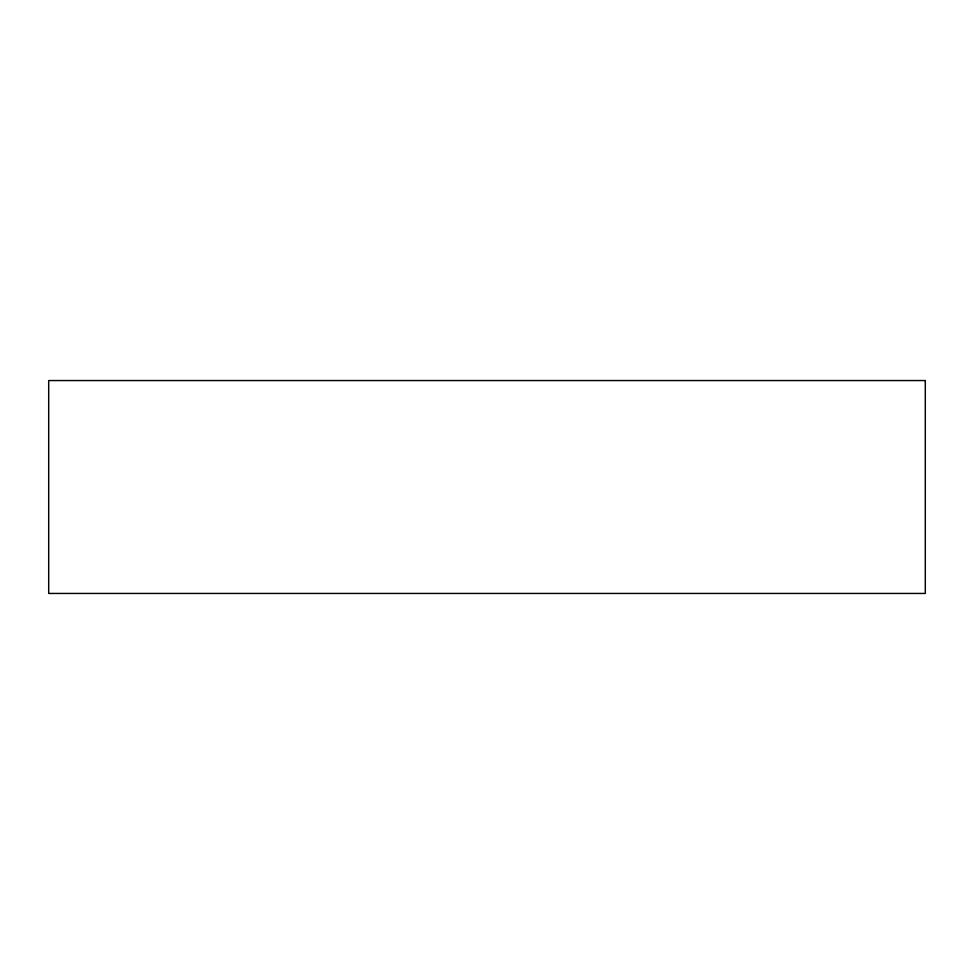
<?xml version="1.0" encoding="UTF-8"?>
<svg xmlns="http://www.w3.org/2000/svg" width="974" height="974" viewBox="0 0 974 974"><rect width="100%" height="100%" fill="white"/><g stroke="black" fill="none" stroke-linecap="round" stroke-linejoin="round"><path stroke-width="1.46" d="M925.3 380.554L48.7 380.554L48.7 593.446L925.3 593.446L925.3 380.554"/></g></svg>
